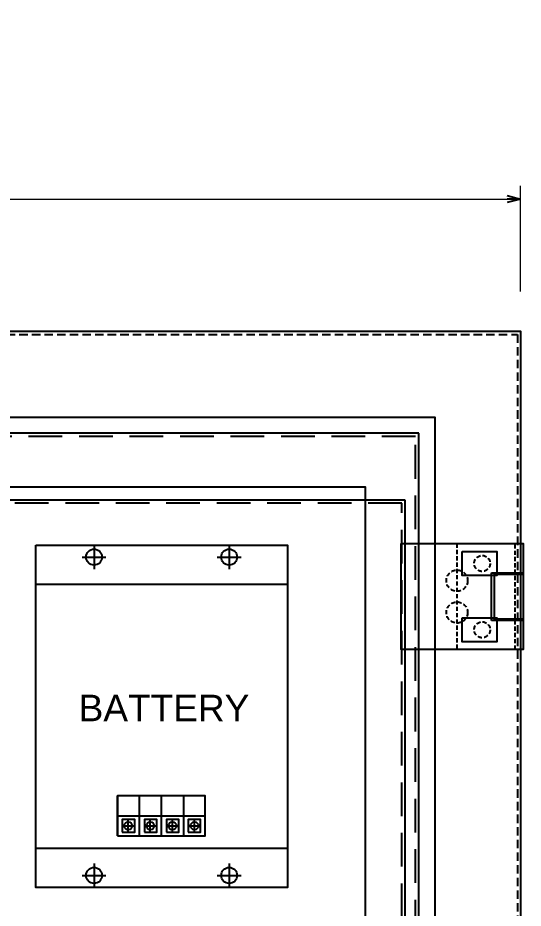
# Model space of a CAD drawing. Header units: millimetres. Extents: x 0 to 4227, y 0 to 2989.
# Drawn here: x 3481.9 to 3672.6, y 1532.7 to 1868.4 of the extents above; entities that cross this region are included whole.
import ezdxf

# ---------------------------------------------------------------- set-up
doc = ezdxf.new("R2010")
doc.units = ezdxf.units.MM
doc.linetypes.add('HIDDEN2', pattern=[4.7625, 3.175, -1.5875])
doc.linetypes.add('HIDDENX2', pattern=[19.05, 12.7, -6.35])
doc.layers.add('DIM', color=253, linetype='Continuous')
doc.layers.add('THIET BI', color=2, linetype='Continuous')
doc.styles.add('chuviet', font='arial.ttf')
doc.dimstyles.new('CNC', dxfattribs={"dimtxt": 50, "dimasz": 5, "dimexe": 5, "dimexo": 15, "dimgap": 10, "dimtad": 1, "dimdec": 0, "dimtxsty": 'Standard', "dimblk": 'OPEN30', "dimcen": 10, "dimclrd": 5, "dimclre": 5, "dimclrt": 3, "dimazin": 3, "dimtfac": 1, "dimtdec": 0, "dimtmove": 0, "dimatfit": 3, "dimldrblk": 'ARCHTICK', "dimlwd": 9, "dimlwe": 9})

# ---------------------------------------------------------------- blocks, each defined once
blk = doc.blocks.new('*D6')
at = {"color": 0, "linetype": 'ByBlock', "lineweight": -2}
for p, q in [((2671.62, 1800.02), (2676.62, 1801.36)), ((2676.62, 1798.68), (2671.62, 1800.02)), ((2671.62, 1800.02), (2676.62, 1800.02)), ((3666.62, 1801.36), (3671.62, 1800.02)), ((3671.62, 1800.02), (3666.62, 1798.68)), ((3671.62, 1800.02), (3666.62, 1800.02))]:
    blk.add_line(p, q, dxfattribs=at)
at = {"layer": 'Defpoints', "color": 0, "transparency": 16777216}
for p in [(3671.62, 1800.02), (2671.62, 1750.18), (3671.62, 1750.18)]:
    blk.add_point(p, dxfattribs=at)
at = {"layer": 'DIM', "color": 5, "lineweight": 9, "transparency": 16777216}
for p, q in [((2671.62, 1765.18), (2671.62, 1805.02)), ((3671.62, 1765.18), (3671.62, 1805.02)), ((2676.62, 1800.02), (3666.62, 1800.02))]:
    blk.add_line(p, q, dxfattribs=at)
at = {"layer": 'DIM', "color": 3, "transparency": 16777216, "insert": (3171.62, 1835.55), "char_height": 50, "attachment_point": 5}
blk.add_mtext('1000', dxfattribs=at)
blk = doc.blocks.new('_ArchTick')
at = {"color": 0, "const_width": 0.15}
blk.add_lwpolyline([(-0.5, -0.5), (0.5, 0.5)], dxfattribs=at)
blk = doc.blocks.new('_Open30')
at = {"color": 0, "linetype": 'ByBlock', "lineweight": -2}
for p, q in [((-1, 0.268), (0, 0)), ((0, 0), (-1, -0.268)), ((0, 0), (-1, 0))]:
    blk.add_line(p, q, dxfattribs=at)
blk = doc.blocks.new('HL044-1.3-C')
at = {"color": 1, "linetype": 'HIDDEN2', "ltscale": 0.5}
for p, q in [((-25, 40), (-25, 0)), ((-3, 0), (-3, 40))]:
    blk.add_line(p, q, dxfattribs=at)
at = {"color": 1}
for p, q in [((-12, 29), (0, 29)), ((-12, 11), (-12, 29)), ((-11, 28.5), (0, 28.5)), ((-11, 28.5), (-11, 11.5)), ((0, 11), (-12, 11)), ((0, 11.5), (-11, 11.5))]:
    blk.add_line(p, q, dxfattribs=at)
blk.add_lwpolyline([(-46, 40), (0, 40), (0, 0), (-46, 0)], close=True, dxfattribs=at)
at = {"color": 1, "linetype": 'HIDDEN2', "ltscale": 0.5}
for centre, radius in [((-15.5, 32.5), 3), ((-25, 26), 4), ((-25, 14), 4), ((-15.5, 7.5), 3)]:
    blk.add_circle(centre, radius, dxfattribs=at)
blk = doc.blocks.new('BETTERY')
at = {"layer": 'THIET BI', "color": 1, "linetype": 'Continuous', "ltscale": 0.5}
for p, q in [((56585.92, -4341.45), (56585.92, -4350.45)), ((56636.92, -4341.45), (56636.92, -4350.45)), ((56581.42, -4345.95), (56590.42, -4345.95)), ((56632.42, -4345.95), (56641.42, -4345.95)), ((56596.49, -4447.26), (56601.17, -4447.26)), ((56598.83, -4449.6), (56598.83, -4444.92)), ((56604.82, -4447.26), (56609.5, -4447.26)), ((56607.16, -4449.6), (56607.16, -4444.92)), ((56613.16, -4447.26), (56617.84, -4447.26)), ((56615.5, -4449.6), (56615.5, -4444.92)), ((56621.49, -4447.26), (56626.17, -4447.26)), ((56623.83, -4449.6), (56623.83, -4444.92)), ((56585.92, -4461.45), (56585.92, -4470.45)), ((56636.92, -4461.45), (56636.92, -4470.45)), ((56581.42, -4465.95), (56590.42, -4465.95)), ((56632.42, -4465.95), (56641.42, -4465.95))]:
    blk.add_line(p, q, dxfattribs=at)
at = {"layer": 'THIET BI', "color": 7, "linetype": 'Continuous', "ltscale": 0.5}
for p, q in [((56594.76, -4451.01), (56594.76, -4436.01)), ((56603.09, -4451.01), (56603.09, -4436.01)), ((56611.42, -4451.01), (56611.42, -4436.01)), ((56619.76, -4451.01), (56619.76, -4436.01)), ((56594.76, -4443.51), (56627.9, -4443.51))]:
    blk.add_line(p, q, dxfattribs=at)
at = {"layer": 'THIET BI', "color": 244, "linetype": 'Continuous', "ltscale": 0.5}
for points in [[(56563.92, -4341.45), (56658.92, -4341.45), (56658.92, -4470.45), (56563.92, -4470.45)], [(56563.92, -4356.1), (56658.92, -4356.1), (56658.92, -4455.81), (56563.92, -4455.81)]]:
    blk.add_lwpolyline(points, close=True, dxfattribs=at)
at = {"layer": 'THIET BI', "color": 7, "linetype": 'Continuous', "ltscale": 0.5}
blk.add_lwpolyline([(56594.76, -4451.01), (56627.9, -4451.01), (56627.9, -4436.01), (56594.76, -4436.01)], close=True, dxfattribs=at)
at = {"layer": 'THIET BI', "color": 4, "linetype": 'Continuous', "ltscale": 0.5}
for points in [[(56596.57, -4449.6), (56601.25, -4449.6), (56601.25, -4444.92), (56596.57, -4444.92)], [(56604.91, -4449.6), (56609.59, -4449.6), (56609.59, -4444.92), (56604.91, -4444.92)], [(56613.24, -4449.6), (56617.92, -4449.6), (56617.92, -4444.92), (56613.24, -4444.92)], [(56621.39, -4449.6), (56626.07, -4449.6), (56626.07, -4444.92), (56621.39, -4444.92)]]:
    blk.add_lwpolyline(points, close=True, dxfattribs=at)
at = {"layer": 'THIET BI', "color": 2, "linetype": 'Continuous', "ltscale": 0.5}
for centre, radius in [((56585.92, -4345.95), 3), ((56636.92, -4345.95), 3), ((56598.83, -4447.26), 1.5), ((56607.16, -4447.26), 1.5), ((56615.5, -4447.26), 1.5), ((56623.83, -4447.26), 1.5), ((56585.92, -4465.95), 3), ((56636.92, -4465.95), 3)]:
    blk.add_circle(centre, radius, dxfattribs=at)
at = {"layer": 'THIET BI', "color": 7, "linetype": 'Continuous', "ltscale": 0.5, "style": 'chuviet'}
blk.add_text('BATTERY', height=10, dxfattribs=at).set_placement((56580.11, -4407.84))

msp = doc.modelspace()

# ---------------------------------------------------------------- linework, layer by layer
at = {"color": 7}
for points in [[(2671.62, 1750.18), (3671.62, 1750.18), (3671.62, 950.18), (2671.62, 950.18)], [(2704.02, 1717.78), (3639.22, 1717.78), (3639.22, 982.58), (2704.02, 982.58)]]:
    msp.add_lwpolyline(points, close=True, dxfattribs=at)
at = {"color": 7, "linetype": 'HIDDEN2'}
msp.add_lwpolyline([(2672.82, 1748.98), (3670.42, 1748.98), (3670.42, 951.38), (2672.82, 951.38)], close=True, dxfattribs=at)
at = {"color": 6}
msp.add_lwpolyline([(3633.22, 1711.78), (3203.82, 1711.78), (3203.82, 988.58), (3633.22, 988.58)], close=True, dxfattribs=at)
at = {"color": 6, "linetype": 'HIDDENX2'}
msp.add_lwpolyline([(3632.02, 1710.58), (3205.02, 1710.58), (3205.02, 989.78), (3632.02, 989.78)], close=True, dxfattribs=at)
at = {"color": 3, "ltscale": 3}
msp.add_lwpolyline([(3215.32, 1691.58), (3613.02, 1691.58), (3613.02, 1008.78), (3215.32, 1008.78)], close=True, dxfattribs=at)
at = {"color": 1}
msp.add_lwpolyline([(3628.02, 1686.58), (3173.62, 1686.58), (3173.62, 1013.78), (3628.02, 1013.78)], close=True, dxfattribs=at)
at = {"color": 1, "linetype": 'HIDDENX2'}
msp.add_lwpolyline([(3626.82, 1685.38), (3174.82, 1685.38), (3174.82, 1014.98), (3626.82, 1014.98)], close=True, dxfattribs=at)
at = {"color": 2}
for points in [[(3649.62, 1667.18), (3662.62, 1667.18), (3662.62, 1658.18), (3649.62, 1658.18)], [(3649.62, 1642.18), (3662.62, 1642.18), (3662.62, 1633.18), (3649.62, 1633.18)]]:
    msp.add_lwpolyline(points, close=True, dxfattribs=at)

# ---------------------------------------------------------------- block references
at = {"color": 7}
msp.add_blockref('HL044-1.3-C', (3672.62, 1630.18), dxfattribs=at)
at = {"layer": 'THIET BI', "color": 7, "linetype": 'Continuous'}
msp.add_blockref('BETTERY', (-53075.27, 6011.02), dxfattribs=at)

# ---------------------------------------------------------------- dimensions: what is measured, and where the dimension line sits
at = {"layer": 'DIM'}
dim = msp.add_linear_dim(base=(3671.62, 1800.02), p1=(2671.62, 1750.18), p2=(3671.62, 1750.18), dimstyle='CNC', dxfattribs=at)
dim.commit()
dim.dimension.update_dxf_attribs({"geometry": '*D6', "text_midpoint": (3171.62, 1835.55)})

doc.saveas('drawing.dxf')
